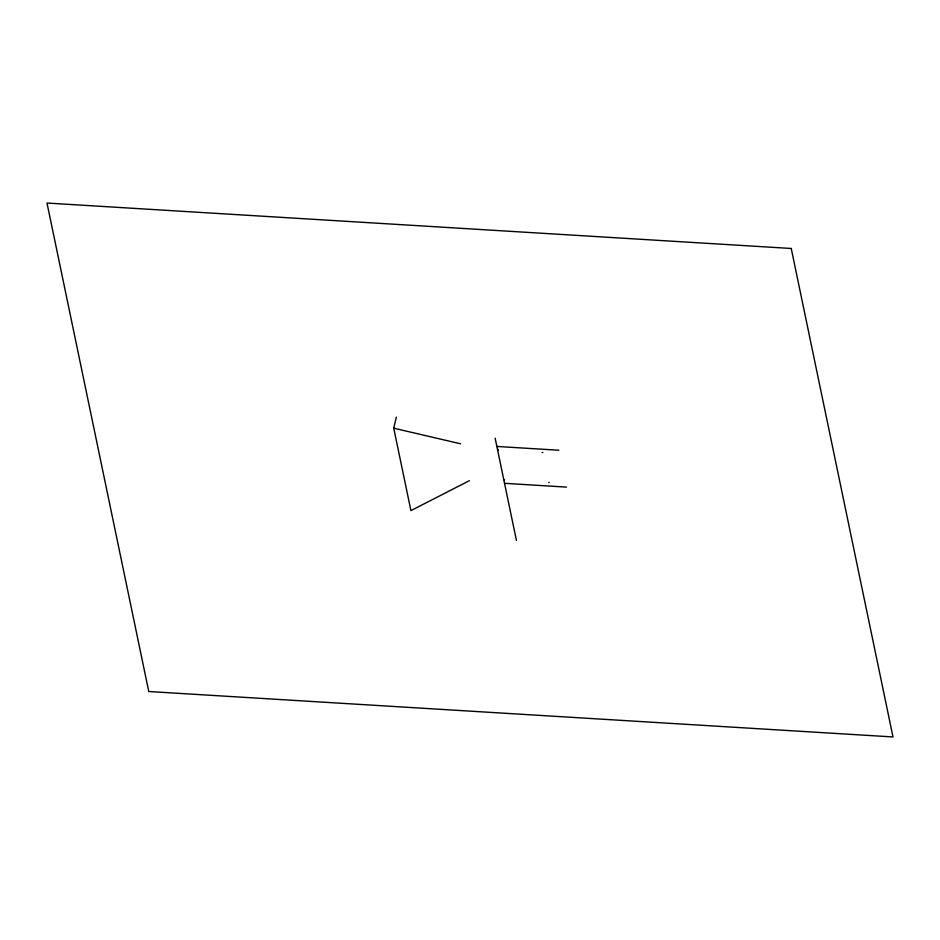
<?xml version="1.0" encoding="UTF-8"?>
<svg xmlns="http://www.w3.org/2000/svg" width="940" height="940" viewBox="0 0 940 940"><rect width="100%" height="100%" fill="white"/><g stroke="black" fill="none" stroke-linecap="round" stroke-linejoin="round"><path stroke-width="1.41" d="M548.749 482.702L549.183 482.385M469.365 480.681L410.909 510.608L393.743 428.194L396.339 417.16M503.957 479.623L504.592 479.823M542.909 452.375L542.051 452.575M497.707 449.579L498.012 450.154L498.247 449.473M496.861 446.453L558.842 450.225M504.545 483.325L566.526 487.108M393.743 428.194L460.623 443.798M495.145 438.216L516.424 540.383M791.233 248.477L47 203.052L148.767 691.523L893 736.948L791.233 248.477"/></g></svg>
